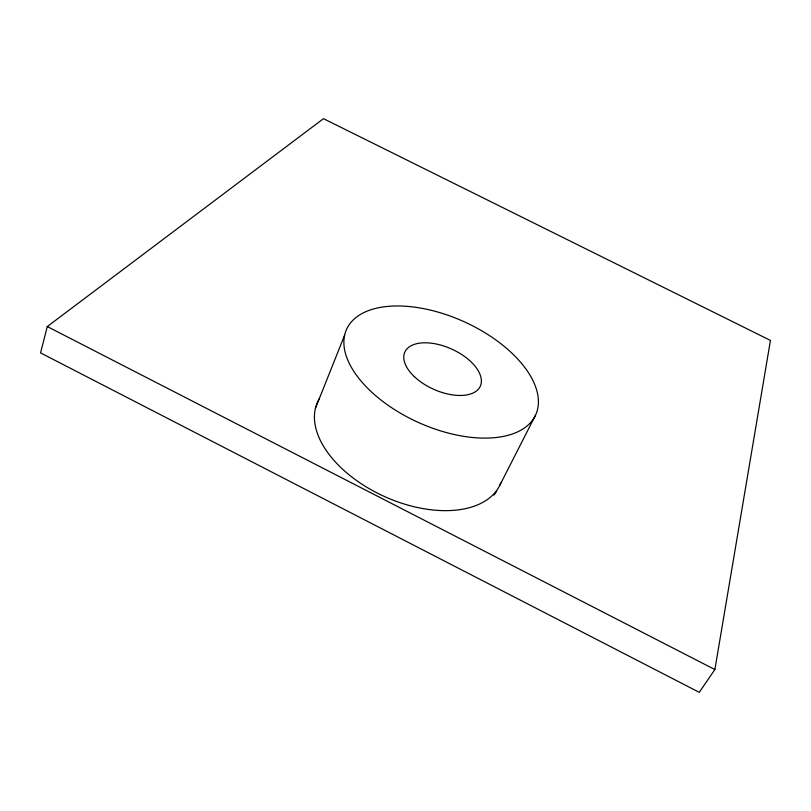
<?xml version="1.0" encoding="UTF-8"?>
<svg xmlns="http://www.w3.org/2000/svg" width="811" height="811" viewBox="0 0 811 811"><rect width="100%" height="100%" fill="white"/><g stroke="black" fill="none" stroke-linecap="round" stroke-linejoin="round"><path stroke-width="1.22" d="M714.876 669.551L770.45 340.417L323.477 118.67L47.281 326.559L40.55 352.897L699.264 692.33L714.876 669.551L47.281 326.559M315.449 408.318L344.634 335.146M499.87 485.15L535.422 415.394A103.778 55.32 24.3 0 0 414.735 307.176A103.778 55.32 24.3 0 0 373.263 393.568A103.778 55.32 24.3 0 0 535.422 415.394M500.823 483.001A100.179 58.666 24.2 0 1 382.741 495.734A100.179 58.666 24.2 0 1 319.483 398.414M496.677 491.192A100.027 58.797 24.2 0 1 493.848 495.146M414.34 376.628A41.422 22.039 24.3 0 0 479.767 387.252A41.422 22.039 24.3 0 0 433.581 343.509A41.422 22.039 24.3 0 0 414.34 376.628"/></g></svg>
